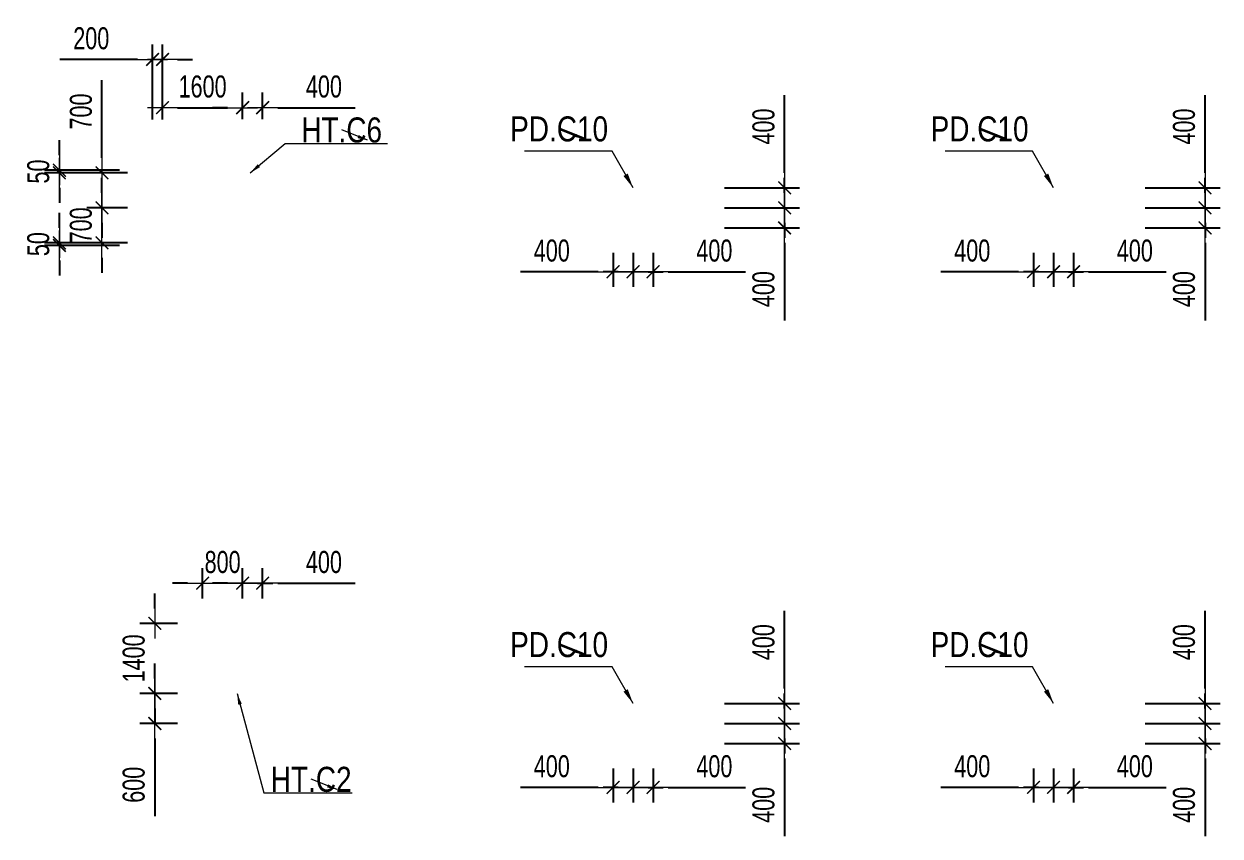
# Model space of a CAD drawing. Header units: millimetres. Extents: x -259680 to 286077, y 2206 to 90611.
# Drawn here: x 187231 to 211127, y 6651 to 22874 of the extents above; entities that cross this region are included whole.
import ezdxf
from ezdxf.enums import TextEntityAlignment as Align

# ---------------------------------------------------------------- set-up
doc = ezdxf.new("R2010")
doc.units = ezdxf.units.MM
doc.layers.get('0').update_dxf_attribs({"lineweight": 20})
doc.layers.get('Defpoints').update_dxf_attribs({"color": 151, "lineweight": 9})
for name, color, linetype, lineweight in [('$0$C1', 20, 'Continuous', 35), ('$1$NDC_S_ANNO', 7, 'Continuous', 20), ('$1$NDC_S_DIM', 1, 'Continuous', 15), ('$1$NDC_S_VN TEXT', 7, 'Continuous', 20), ('NDC_S_DIM', 1, 'Continuous', 15)]:
    doc.layers.add(name, color=color, linetype=linetype, lineweight=lineweight)
doc.styles.add('$1$NDC_DIM', font='', dxfattribs={"width": 0.75})
doc.styles.add('$2$ARIAL', font='arial.ttf', dxfattribs={"width": 0.8})
doc.styles.add('NDC_DIM', font='', dxfattribs={"width": 0.75})
doc.styles.get('$1$NDC_DIM').set_extended_font_data('Dotum')
doc.styles.get('NDC_DIM').set_extended_font_data('Dotum')
doc.dimstyles.new('$0$NDC_dim_150', dxfattribs={"dimscale": 150, "dimtxt": 2.2, "dimasz": 1.5, "dimexe": 1.5, "dimexo": 2.5, "dimgap": 1, "dimtad": 1, "dimdec": 0, "dimzin": 0, "dimdsep": 46, "dimtxsty": '$1$NDC_DIM', "dimblk": '$1$DIMMARK', "dimcen": 0.09, "dimdle": 1.2, "dimclrd": 1, "dimclre": 1, "dimclrt": 3, "dimadec": 0, "dimazin": 0, "dimtfac": 1, "dimtdec": 0, "dimtix": 1, "dimtofl": 0, "dimtmove": 0, "dimatfit": 3, "dimfxl": 0, "dimtolj": 1, "dimtzin": 0, "dimarcsym": 0})
doc.dimstyles.new('$1$NDC_dim_iso', dxfattribs={"dimtxt": 2.2, "dimasz": 1, "dimexe": 1.5, "dimexo": 2.5, "dimgap": 1, "dimtad": 1, "dimdec": 0, "dimzin": 0, "dimdsep": 46, "dimtxsty": '$1$NDC_DIM', "dimblk": '$1$DIMMARK', "dimcen": 0.09, "dimdle": 1.2, "dimclrd": 1, "dimclre": 1, "dimclrt": 3, "dimadec": 0, "dimazin": 0, "dimtfac": 1, "dimtdec": 0, "dimtix": 1, "dimtofl": 0, "dimtmove": 0, "dimatfit": 3, "dimfxl": 0, "dimtolj": 1, "dimtzin": 0, "dimarcsym": 0})
doc.dimstyles.new('NDC_dim_200', dxfattribs={"dimscale": 200, "dimtxt": 2.2, "dimasz": 1.5, "dimexe": 1.5, "dimexo": 2.5, "dimgap": 1, "dimtad": 1, "dimdec": 0, "dimzin": 0, "dimdsep": 46, "dimtxsty": 'NDC_DIM', "dimblk": 'DIMMARK', "dimcen": 0.09, "dimdle": 1.2, "dimclrd": 1, "dimclre": 1, "dimclrt": 3, "dimadec": 0, "dimazin": 0, "dimtfac": 1, "dimtdec": 0, "dimtix": 1, "dimtofl": 0, "dimtmove": 0, "dimatfit": 3, "dimfxl": 0, "dimtolj": 1, "dimtzin": 0, "dimarcsym": 0})

# ---------------------------------------------------------------- blocks, each defined once
blk = doc.blocks.new('$1$DIMMARK')
at = {"layer": '$1$NDC_S_DIM', "color": 1}
blk.add_line((-1.5, 0), (1, 0), dxfattribs=at)
at = {"layer": '$1$NDC_S_DIM', "color": 2, "const_width": 0.1}
blk.add_lwpolyline([(-0.424, -0.424), (0.424, 0.424)], dxfattribs=at)
blk = doc.blocks.new('DIMMARK')
at = {"layer": 'NDC_S_DIM', "color": 1}
blk.add_line((-1.5, 0), (1, 0), dxfattribs=at)
at = {"layer": 'NDC_S_DIM', "color": 2, "const_width": 0.1}
blk.add_lwpolyline([(-0.424, -0.424), (0.424, 0.424)], dxfattribs=at)
blk = doc.blocks.new('*D1630')
at = {"layer": 'Defpoints', "color": 0, "ltscale": 100, "transparency": 16777216}
for p in [(207800, 18800), (208200, 18800), (208200, 17924)]:
    blk.add_point(p, dxfattribs=at)
at = {"layer": 'NDC_S_DIM', "color": 1, "lineweight": -2, "ltscale": 100, "transparency": 16777216}
for p, q in [((207800, 18300), (207800, 17624)), ((208200, 18300), (208200, 17624)), ((207500, 17924), (207200, 17924)), ((208500, 17924), (210049, 17924))]:
    blk.add_line(p, q, dxfattribs=at)
at = {"layer": 'NDC_S_DIM', "color": 1, "lineweight": -2, "ltscale": 100, "transparency": 16777216, "xscale": 300, "yscale": 300, "zscale": 300}
blk.add_blockref('DIMMARK', (207800, 17924), dxfattribs=at)
at = {"layer": 'NDC_S_DIM', "color": 1, "lineweight": -2, "ltscale": 100, "transparency": 16777216, "xscale": 300, "yscale": 300, "zscale": 300, "rotation": 180}
blk.add_blockref('DIMMARK', (208200, 17924), dxfattribs=at)
at = {"layer": 'NDC_S_DIM', "color": 3, "ltscale": 100, "transparency": 16777216, "insert": (209424, 18344), "char_height": 440, "attachment_point": 5, "style": 'NDC_DIM'}
blk.add_mtext('\\A1;400', dxfattribs=at)
blk = doc.blocks.new('*D1631')
at = {"layer": 'Defpoints', "color": 0, "ltscale": 100, "transparency": 16777216}
for p in [(207400, 18800), (207800, 18800), (207800, 17924)]:
    blk.add_point(p, dxfattribs=at)
at = {"layer": 'NDC_S_DIM', "color": 1, "lineweight": -2, "ltscale": 100, "transparency": 16777216}
for p, q in [((207400, 18300), (207400, 17624)), ((207800, 18300), (207800, 17624)), ((207100, 17924), (205551, 17924)), ((208100, 17924), (208400, 17924))]:
    blk.add_line(p, q, dxfattribs=at)
at = {"layer": 'NDC_S_DIM', "color": 1, "lineweight": -2, "ltscale": 100, "transparency": 16777216, "xscale": 300, "yscale": 300, "zscale": 300}
blk.add_blockref('DIMMARK', (207400, 17924), dxfattribs=at)
at = {"layer": 'NDC_S_DIM', "color": 1, "lineweight": -2, "ltscale": 100, "transparency": 16777216, "xscale": 300, "yscale": 300, "zscale": 300, "rotation": 180}
blk.add_blockref('DIMMARK', (207800, 17924), dxfattribs=at)
at = {"layer": 'NDC_S_DIM', "color": 3, "ltscale": 100, "transparency": 16777216, "insert": (206176, 18344), "char_height": 440, "attachment_point": 5, "style": 'NDC_DIM'}
blk.add_mtext('\\A1;400', dxfattribs=at)
blk = doc.blocks.new('*D1632')
at = {"layer": 'Defpoints', "color": 0, "ltscale": 100, "transparency": 16777216}
for p in [(208200, 19600), (210827, 19600), (208200, 19200)]:
    blk.add_point(p, dxfattribs=at)
at = {"layer": 'NDC_S_DIM', "color": 1, "lineweight": -2, "ltscale": 100, "transparency": 16777216}
for p, q in [((210827, 19900), (210827, 21449)), ((209627, 19600), (211127, 19600)), ((209627, 19200), (211127, 19200)), ((210827, 18900), (210827, 18600))]:
    blk.add_line(p, q, dxfattribs=at)
at = {"layer": 'NDC_S_DIM', "color": 1, "lineweight": -2, "ltscale": 100, "transparency": 16777216, "xscale": 300, "yscale": 300, "zscale": 300}
for p, rotation in [((210827, 19600), 270), ((210827, 19200), 90)]:
    blk.add_blockref('DIMMARK', p, dxfattribs=dict(at, rotation=rotation))
at = {"layer": 'NDC_S_DIM', "color": 3, "ltscale": 100, "transparency": 16777216, "insert": (210407, 20824), "char_height": 440, "attachment_point": 5, "rotation": 90, "style": 'NDC_DIM'}
blk.add_mtext('\\A1;400', dxfattribs=at)
blk = doc.blocks.new('*D1633')
at = {"layer": 'Defpoints', "color": 0, "ltscale": 100, "transparency": 16777216}
for p in [(208200, 19200), (210827, 19200), (208200, 18800)]:
    blk.add_point(p, dxfattribs=at)
at = {"layer": 'NDC_S_DIM', "color": 1, "lineweight": -2, "ltscale": 100, "transparency": 16777216}
for p, q in [((210827, 19500), (210827, 19800)), ((209627, 19200), (211127, 19200)), ((209627, 18800), (211127, 18800)), ((210827, 18500), (210827, 16951))]:
    blk.add_line(p, q, dxfattribs=at)
at = {"layer": 'NDC_S_DIM', "color": 1, "lineweight": -2, "ltscale": 100, "transparency": 16777216, "xscale": 300, "yscale": 300, "zscale": 300}
for p, rotation in [((210827, 19200), 270), ((210827, 18800), 90)]:
    blk.add_blockref('DIMMARK', p, dxfattribs=dict(at, rotation=rotation))
at = {"layer": 'NDC_S_DIM', "color": 3, "ltscale": 100, "transparency": 16777216, "insert": (210407, 17576), "char_height": 440, "attachment_point": 5, "rotation": 90, "style": 'NDC_DIM'}
blk.add_mtext('\\A1;400', dxfattribs=at)
blk = doc.blocks.new('*D1634')
at = {"layer": 'Defpoints', "color": 0, "ltscale": 100, "transparency": 16777216}
for p in [(199400, 18800), (199800, 18800), (199800, 17924)]:
    blk.add_point(p, dxfattribs=at)
at = {"layer": 'NDC_S_DIM', "color": 1, "lineweight": -2, "ltscale": 100, "transparency": 16777216}
for p, q in [((199400, 18300), (199400, 17624)), ((199800, 18300), (199800, 17624)), ((199100, 17924), (198800, 17924)), ((200100, 17924), (201649, 17924))]:
    blk.add_line(p, q, dxfattribs=at)
at = {"layer": 'NDC_S_DIM', "color": 1, "lineweight": -2, "ltscale": 100, "transparency": 16777216, "xscale": 300, "yscale": 300, "zscale": 300}
blk.add_blockref('DIMMARK', (199400, 17924), dxfattribs=at)
at = {"layer": 'NDC_S_DIM', "color": 1, "lineweight": -2, "ltscale": 100, "transparency": 16777216, "xscale": 300, "yscale": 300, "zscale": 300, "rotation": 180}
blk.add_blockref('DIMMARK', (199800, 17924), dxfattribs=at)
at = {"layer": 'NDC_S_DIM', "color": 3, "ltscale": 100, "transparency": 16777216, "insert": (201024, 18344), "char_height": 440, "attachment_point": 5, "style": 'NDC_DIM'}
blk.add_mtext('\\A1;400', dxfattribs=at)
blk = doc.blocks.new('*D1635')
at = {"layer": 'Defpoints', "color": 0, "ltscale": 100, "transparency": 16777216}
for p in [(199000, 18800), (199400, 18800), (199400, 17924)]:
    blk.add_point(p, dxfattribs=at)
at = {"layer": 'NDC_S_DIM', "color": 1, "lineweight": -2, "ltscale": 100, "transparency": 16777216}
for p, q in [((199000, 18300), (199000, 17624)), ((199400, 18300), (199400, 17624)), ((198700, 17924), (197151, 17924)), ((199700, 17924), (200000, 17924))]:
    blk.add_line(p, q, dxfattribs=at)
at = {"layer": 'NDC_S_DIM', "color": 1, "lineweight": -2, "ltscale": 100, "transparency": 16777216, "xscale": 300, "yscale": 300, "zscale": 300}
blk.add_blockref('DIMMARK', (199000, 17924), dxfattribs=at)
at = {"layer": 'NDC_S_DIM', "color": 1, "lineweight": -2, "ltscale": 100, "transparency": 16777216, "xscale": 300, "yscale": 300, "zscale": 300, "rotation": 180}
blk.add_blockref('DIMMARK', (199400, 17924), dxfattribs=at)
at = {"layer": 'NDC_S_DIM', "color": 3, "ltscale": 100, "transparency": 16777216, "insert": (197776, 18344), "char_height": 440, "attachment_point": 5, "style": 'NDC_DIM'}
blk.add_mtext('\\A1;400', dxfattribs=at)
blk = doc.blocks.new('*D1636')
at = {"layer": 'Defpoints', "color": 0, "ltscale": 100, "transparency": 16777216}
for p in [(199800, 19600), (202427, 19600), (199800, 19200)]:
    blk.add_point(p, dxfattribs=at)
at = {"layer": 'NDC_S_DIM', "color": 1, "lineweight": -2, "ltscale": 100, "transparency": 16777216}
for p, q in [((202427, 19900), (202427, 21449)), ((201227, 19600), (202727, 19600)), ((201227, 19200), (202727, 19200)), ((202427, 18900), (202427, 18600))]:
    blk.add_line(p, q, dxfattribs=at)
at = {"layer": 'NDC_S_DIM', "color": 1, "lineweight": -2, "ltscale": 100, "transparency": 16777216, "xscale": 300, "yscale": 300, "zscale": 300}
for p, rotation in [((202427, 19600), 270), ((202427, 19200), 90)]:
    blk.add_blockref('DIMMARK', p, dxfattribs=dict(at, rotation=rotation))
at = {"layer": 'NDC_S_DIM', "color": 3, "ltscale": 100, "transparency": 16777216, "insert": (202007, 20824), "char_height": 440, "attachment_point": 5, "rotation": 90, "style": 'NDC_DIM'}
blk.add_mtext('\\A1;400', dxfattribs=at)
blk = doc.blocks.new('*D1637')
at = {"layer": 'Defpoints', "color": 0, "ltscale": 100, "transparency": 16777216}
for p in [(199800, 19200), (202427, 19200), (199800, 18800)]:
    blk.add_point(p, dxfattribs=at)
at = {"layer": 'NDC_S_DIM', "color": 1, "lineweight": -2, "ltscale": 100, "transparency": 16777216}
for p, q in [((202427, 19500), (202427, 19800)), ((201227, 19200), (202727, 19200)), ((201227, 18800), (202727, 18800)), ((202427, 18500), (202427, 16951))]:
    blk.add_line(p, q, dxfattribs=at)
at = {"layer": 'NDC_S_DIM', "color": 1, "lineweight": -2, "ltscale": 100, "transparency": 16777216, "xscale": 300, "yscale": 300, "zscale": 300}
for p, rotation in [((202427, 19200), 270), ((202427, 18800), 90)]:
    blk.add_blockref('DIMMARK', p, dxfattribs=dict(at, rotation=rotation))
at = {"layer": 'NDC_S_DIM', "color": 3, "ltscale": 100, "transparency": 16777216, "insert": (202007, 17576), "char_height": 440, "attachment_point": 5, "rotation": 90, "style": 'NDC_DIM'}
blk.add_mtext('\\A1;400', dxfattribs=at)
blk = doc.blocks.new('*D1638')
at = {"layer": 'Defpoints', "color": 0, "ltscale": 100, "transparency": 16777216}
for p in [(207800, 8500), (208200, 8500), (208200, 7624)]:
    blk.add_point(p, dxfattribs=at)
at = {"layer": 'NDC_S_DIM', "color": 1, "lineweight": -2, "ltscale": 100, "transparency": 16777216}
for p, q in [((207800, 8000), (207800, 7324)), ((208200, 8000), (208200, 7324)), ((207500, 7624), (207200, 7624)), ((208500, 7624), (210049, 7624))]:
    blk.add_line(p, q, dxfattribs=at)
at = {"layer": 'NDC_S_DIM', "color": 1, "lineweight": -2, "ltscale": 100, "transparency": 16777216, "xscale": 300, "yscale": 300, "zscale": 300}
blk.add_blockref('DIMMARK', (207800, 7624), dxfattribs=at)
at = {"layer": 'NDC_S_DIM', "color": 1, "lineweight": -2, "ltscale": 100, "transparency": 16777216, "xscale": 300, "yscale": 300, "zscale": 300, "rotation": 180}
blk.add_blockref('DIMMARK', (208200, 7624), dxfattribs=at)
at = {"layer": 'NDC_S_DIM', "color": 3, "ltscale": 100, "transparency": 16777216, "insert": (209424, 8044), "char_height": 440, "attachment_point": 5, "style": 'NDC_DIM'}
blk.add_mtext('\\A1;400', dxfattribs=at)
blk = doc.blocks.new('*D1639')
at = {"layer": 'Defpoints', "color": 0, "ltscale": 100, "transparency": 16777216}
for p in [(207400, 8500), (207800, 8500), (207800, 7624)]:
    blk.add_point(p, dxfattribs=at)
at = {"layer": 'NDC_S_DIM', "color": 1, "lineweight": -2, "ltscale": 100, "transparency": 16777216}
for p, q in [((207400, 8000), (207400, 7324)), ((207800, 8000), (207800, 7324)), ((207100, 7624), (205551, 7624)), ((208100, 7624), (208400, 7624))]:
    blk.add_line(p, q, dxfattribs=at)
at = {"layer": 'NDC_S_DIM', "color": 1, "lineweight": -2, "ltscale": 100, "transparency": 16777216, "xscale": 300, "yscale": 300, "zscale": 300}
blk.add_blockref('DIMMARK', (207400, 7624), dxfattribs=at)
at = {"layer": 'NDC_S_DIM', "color": 1, "lineweight": -2, "ltscale": 100, "transparency": 16777216, "xscale": 300, "yscale": 300, "zscale": 300, "rotation": 180}
blk.add_blockref('DIMMARK', (207800, 7624), dxfattribs=at)
at = {"layer": 'NDC_S_DIM', "color": 3, "ltscale": 100, "transparency": 16777216, "insert": (206176, 8044), "char_height": 440, "attachment_point": 5, "style": 'NDC_DIM'}
blk.add_mtext('\\A1;400', dxfattribs=at)
blk = doc.blocks.new('*D1640')
at = {"layer": 'Defpoints', "color": 0, "ltscale": 100, "transparency": 16777216}
for p in [(208200, 9300), (210827, 9300), (208200, 8900)]:
    blk.add_point(p, dxfattribs=at)
at = {"layer": 'NDC_S_DIM', "color": 1, "lineweight": -2, "ltscale": 100, "transparency": 16777216}
for p, q in [((210827, 9600), (210827, 11149)), ((209627, 9300), (211127, 9300)), ((209627, 8900), (211127, 8900)), ((210827, 8600), (210827, 8300))]:
    blk.add_line(p, q, dxfattribs=at)
at = {"layer": 'NDC_S_DIM', "color": 1, "lineweight": -2, "ltscale": 100, "transparency": 16777216, "xscale": 300, "yscale": 300, "zscale": 300}
for p, rotation in [((210827, 9300), 270), ((210827, 8900), 90)]:
    blk.add_blockref('DIMMARK', p, dxfattribs=dict(at, rotation=rotation))
at = {"layer": 'NDC_S_DIM', "color": 3, "ltscale": 100, "transparency": 16777216, "insert": (210407, 10524), "char_height": 440, "attachment_point": 5, "rotation": 90, "style": 'NDC_DIM'}
blk.add_mtext('\\A1;400', dxfattribs=at)
blk = doc.blocks.new('*D1641')
at = {"layer": 'Defpoints', "color": 0, "ltscale": 100, "transparency": 16777216}
for p in [(208200, 8900), (210827, 8900), (208200, 8500)]:
    blk.add_point(p, dxfattribs=at)
at = {"layer": 'NDC_S_DIM', "color": 1, "lineweight": -2, "ltscale": 100, "transparency": 16777216}
for p, q in [((210827, 9200), (210827, 9500)), ((209627, 8900), (211127, 8900)), ((209627, 8500), (211127, 8500)), ((210827, 8200), (210827, 6651))]:
    blk.add_line(p, q, dxfattribs=at)
at = {"layer": 'NDC_S_DIM', "color": 1, "lineweight": -2, "ltscale": 100, "transparency": 16777216, "xscale": 300, "yscale": 300, "zscale": 300}
for p, rotation in [((210827, 8900), 270), ((210827, 8500), 90)]:
    blk.add_blockref('DIMMARK', p, dxfattribs=dict(at, rotation=rotation))
at = {"layer": 'NDC_S_DIM', "color": 3, "ltscale": 100, "transparency": 16777216, "insert": (210407, 7276), "char_height": 440, "attachment_point": 5, "rotation": 90, "style": 'NDC_DIM'}
blk.add_mtext('\\A1;400', dxfattribs=at)
blk = doc.blocks.new('*D1642')
at = {"layer": 'Defpoints', "color": 0, "ltscale": 100, "transparency": 16777216}
for p in [(199400, 8500), (199800, 8500), (199800, 7624)]:
    blk.add_point(p, dxfattribs=at)
at = {"layer": 'NDC_S_DIM', "color": 1, "lineweight": -2, "ltscale": 100, "transparency": 16777216}
for p, q in [((199400, 8000), (199400, 7324)), ((199800, 8000), (199800, 7324)), ((199100, 7624), (198800, 7624)), ((200100, 7624), (201649, 7624))]:
    blk.add_line(p, q, dxfattribs=at)
at = {"layer": 'NDC_S_DIM', "color": 1, "lineweight": -2, "ltscale": 100, "transparency": 16777216, "xscale": 300, "yscale": 300, "zscale": 300}
blk.add_blockref('DIMMARK', (199400, 7624), dxfattribs=at)
at = {"layer": 'NDC_S_DIM', "color": 1, "lineweight": -2, "ltscale": 100, "transparency": 16777216, "xscale": 300, "yscale": 300, "zscale": 300, "rotation": 180}
blk.add_blockref('DIMMARK', (199800, 7624), dxfattribs=at)
at = {"layer": 'NDC_S_DIM', "color": 3, "ltscale": 100, "transparency": 16777216, "insert": (201024, 8044), "char_height": 440, "attachment_point": 5, "style": 'NDC_DIM'}
blk.add_mtext('\\A1;400', dxfattribs=at)
blk = doc.blocks.new('*D1643')
at = {"layer": 'Defpoints', "color": 0, "ltscale": 100, "transparency": 16777216}
for p in [(199000, 8500), (199400, 8500), (199400, 7624)]:
    blk.add_point(p, dxfattribs=at)
at = {"layer": 'NDC_S_DIM', "color": 1, "lineweight": -2, "ltscale": 100, "transparency": 16777216}
for p, q in [((199000, 8000), (199000, 7324)), ((199400, 8000), (199400, 7324)), ((198700, 7624), (197151, 7624)), ((199700, 7624), (200000, 7624))]:
    blk.add_line(p, q, dxfattribs=at)
at = {"layer": 'NDC_S_DIM', "color": 1, "lineweight": -2, "ltscale": 100, "transparency": 16777216, "xscale": 300, "yscale": 300, "zscale": 300}
blk.add_blockref('DIMMARK', (199000, 7624), dxfattribs=at)
at = {"layer": 'NDC_S_DIM', "color": 1, "lineweight": -2, "ltscale": 100, "transparency": 16777216, "xscale": 300, "yscale": 300, "zscale": 300, "rotation": 180}
blk.add_blockref('DIMMARK', (199400, 7624), dxfattribs=at)
at = {"layer": 'NDC_S_DIM', "color": 3, "ltscale": 100, "transparency": 16777216, "insert": (197776, 8044), "char_height": 440, "attachment_point": 5, "style": 'NDC_DIM'}
blk.add_mtext('\\A1;400', dxfattribs=at)
blk = doc.blocks.new('*D1644')
at = {"layer": 'Defpoints', "color": 0, "ltscale": 100, "transparency": 16777216}
for p in [(199800, 9300), (202427, 9300), (199800, 8900)]:
    blk.add_point(p, dxfattribs=at)
at = {"layer": 'NDC_S_DIM', "color": 1, "lineweight": -2, "ltscale": 100, "transparency": 16777216}
for p, q in [((202427, 9600), (202427, 11149)), ((201227, 9300), (202727, 9300)), ((201227, 8900), (202727, 8900)), ((202427, 8600), (202427, 8300))]:
    blk.add_line(p, q, dxfattribs=at)
at = {"layer": 'NDC_S_DIM', "color": 1, "lineweight": -2, "ltscale": 100, "transparency": 16777216, "xscale": 300, "yscale": 300, "zscale": 300}
for p, rotation in [((202427, 9300), 270), ((202427, 8900), 90)]:
    blk.add_blockref('DIMMARK', p, dxfattribs=dict(at, rotation=rotation))
at = {"layer": 'NDC_S_DIM', "color": 3, "ltscale": 100, "transparency": 16777216, "insert": (202007, 10524), "char_height": 440, "attachment_point": 5, "rotation": 90, "style": 'NDC_DIM'}
blk.add_mtext('\\A1;400', dxfattribs=at)
blk = doc.blocks.new('*D1645')
at = {"layer": 'Defpoints', "color": 0, "ltscale": 100, "transparency": 16777216}
for p in [(199800, 8900), (202427, 8900), (199800, 8500)]:
    blk.add_point(p, dxfattribs=at)
at = {"layer": 'NDC_S_DIM', "color": 1, "lineweight": -2, "ltscale": 100, "transparency": 16777216}
for p, q in [((202427, 9200), (202427, 9500)), ((201227, 8900), (202727, 8900)), ((201227, 8500), (202727, 8500)), ((202427, 8200), (202427, 6651))]:
    blk.add_line(p, q, dxfattribs=at)
at = {"layer": 'NDC_S_DIM', "color": 1, "lineweight": -2, "ltscale": 100, "transparency": 16777216, "xscale": 300, "yscale": 300, "zscale": 300}
for p, rotation in [((202427, 8900), 270), ((202427, 8500), 90)]:
    blk.add_blockref('DIMMARK', p, dxfattribs=dict(at, rotation=rotation))
at = {"layer": 'NDC_S_DIM', "color": 3, "ltscale": 100, "transparency": 16777216, "insert": (202007, 7276), "char_height": 440, "attachment_point": 5, "rotation": 90, "style": 'NDC_DIM'}
blk.add_mtext('\\A1;400', dxfattribs=at)
blk = doc.blocks.new('*D2029')
at = {"layer": 'Defpoints', "color": 0, "ltscale": 100, "transparency": 16777216}
for p in [(189845, 10900), (190800, 10900), (190800, 9500)]:
    blk.add_point(p, dxfattribs=at)
at = {"layer": 'NDC_S_DIM', "color": 1, "lineweight": -2, "ltscale": 100, "transparency": 16777216}
for p, q in [((189845, 11200), (189845, 11500)), ((190300, 10900), (189545, 10900)), ((190300, 9500), (189545, 9500)), ((189845, 9200), (189845, 8900))]:
    blk.add_line(p, q, dxfattribs=at)
at = {"layer": 'NDC_S_DIM', "color": 1, "lineweight": -2, "ltscale": 100, "transparency": 16777216, "xscale": 300, "yscale": 300, "zscale": 300}
for p, rotation in [((189845, 10900), 270), ((189845, 9500), 90)]:
    blk.add_blockref('DIMMARK', p, dxfattribs=dict(at, rotation=rotation))
at = {"layer": 'NDC_S_DIM', "color": 3, "ltscale": 100, "transparency": 16777216, "insert": (189425, 10200), "char_height": 440, "attachment_point": 5, "rotation": 90, "style": 'NDC_DIM'}
blk.add_mtext('\\A1;1400', dxfattribs=at)
blk = doc.blocks.new('*D2030')
at = {"layer": 'Defpoints', "color": 0, "ltscale": 100, "transparency": 16777216}
for p in [(191600, 11703), (190800, 10900), (191600, 10900)]:
    blk.add_point(p, dxfattribs=at)
at = {"layer": 'NDC_S_DIM', "color": 1, "lineweight": -2, "ltscale": 100, "transparency": 16777216}
for p, q in [((190800, 11400), (190800, 12003)), ((191600, 11400), (191600, 12003)), ((190500, 11703), (190200, 11703)), ((191900, 11703), (192200, 11703))]:
    blk.add_line(p, q, dxfattribs=at)
at = {"layer": 'NDC_S_DIM', "color": 1, "lineweight": -2, "ltscale": 100, "transparency": 16777216, "xscale": 300, "yscale": 300, "zscale": 300}
blk.add_blockref('DIMMARK', (190800, 11703), dxfattribs=at)
at = {"layer": 'NDC_S_DIM', "color": 1, "lineweight": -2, "ltscale": 100, "transparency": 16777216, "xscale": 300, "yscale": 300, "zscale": 300, "rotation": 180}
blk.add_blockref('DIMMARK', (191600, 11703), dxfattribs=at)
at = {"layer": 'NDC_S_DIM', "color": 3, "ltscale": 100, "transparency": 16777216, "insert": (191200, 12123), "char_height": 440, "attachment_point": 5, "style": 'NDC_DIM'}
blk.add_mtext('\\A1;800', dxfattribs=at)
blk = doc.blocks.new('*D2031')
at = {"layer": 'Defpoints', "color": 0, "ltscale": 100, "transparency": 16777216}
for p in [(192000, 11703), (191600, 10900), (192000, 10900)]:
    blk.add_point(p, dxfattribs=at)
at = {"layer": 'NDC_S_DIM', "color": 1, "lineweight": -2, "ltscale": 100, "transparency": 16777216}
for p, q in [((191600, 11400), (191600, 12003)), ((192000, 11400), (192000, 12003)), ((191300, 11703), (191000, 11703)), ((192300, 11703), (193849, 11703))]:
    blk.add_line(p, q, dxfattribs=at)
at = {"layer": 'NDC_S_DIM', "color": 1, "lineweight": -2, "ltscale": 100, "transparency": 16777216, "xscale": 300, "yscale": 300, "zscale": 300}
blk.add_blockref('DIMMARK', (191600, 11703), dxfattribs=at)
at = {"layer": 'NDC_S_DIM', "color": 1, "lineweight": -2, "ltscale": 100, "transparency": 16777216, "xscale": 300, "yscale": 300, "zscale": 300, "rotation": 180}
blk.add_blockref('DIMMARK', (192000, 11703), dxfattribs=at)
at = {"layer": 'NDC_S_DIM', "color": 3, "ltscale": 100, "transparency": 16777216, "insert": (193224, 12123), "char_height": 440, "attachment_point": 5, "style": 'NDC_DIM'}
blk.add_mtext('\\A1;400', dxfattribs=at)
blk = doc.blocks.new('*D2032')
at = {"layer": 'Defpoints', "color": 0, "ltscale": 100, "transparency": 16777216}
for p in [(189800, 19200), (188790, 18500), (189800, 18500)]:
    blk.add_point(p, dxfattribs=at)
at = {"layer": 'NDC_S_DIM', "color": 1, "lineweight": -2, "ltscale": 100, "transparency": 16777216}
for p, q in [((188790, 19500), (188790, 19800)), ((189300, 19200), (188490, 19200)), ((189300, 18500), (188490, 18500)), ((188790, 18200), (188790, 17900))]:
    blk.add_line(p, q, dxfattribs=at)
at = {"layer": 'NDC_S_DIM', "color": 1, "lineweight": -2, "ltscale": 100, "transparency": 16777216, "xscale": 300, "yscale": 300, "zscale": 300}
for p, rotation in [((188790, 19200), 270), ((188790, 18500), 90)]:
    blk.add_blockref('DIMMARK', p, dxfattribs=dict(at, rotation=rotation))
at = {"layer": 'NDC_S_DIM', "color": 3, "ltscale": 100, "transparency": 16777216, "insert": (188370, 18850), "char_height": 440, "attachment_point": 5, "rotation": 90, "style": 'NDC_DIM'}
blk.add_mtext('\\A1;700', dxfattribs=at)
blk = doc.blocks.new('*D2033')
at = {"layer": 'Defpoints', "color": 0, "ltscale": 100, "transparency": 16777216}
for p in [(188790, 19900), (189800, 19900), (189800, 19200)]:
    blk.add_point(p, dxfattribs=at)
at = {"layer": 'NDC_S_DIM', "color": 1, "lineweight": -2, "ltscale": 100, "transparency": 16777216}
for p, q in [((188790, 20200), (188790, 21749)), ((189300, 19900), (188490, 19900)), ((189300, 19200), (188490, 19200)), ((188790, 18900), (188790, 18600))]:
    blk.add_line(p, q, dxfattribs=at)
at = {"layer": 'NDC_S_DIM', "color": 1, "lineweight": -2, "ltscale": 100, "transparency": 16777216, "xscale": 300, "yscale": 300, "zscale": 300}
for p, rotation in [((188790, 19900), 270), ((188790, 19200), 90)]:
    blk.add_blockref('DIMMARK', p, dxfattribs=dict(at, rotation=rotation))
at = {"layer": 'NDC_S_DIM', "color": 3, "ltscale": 100, "transparency": 16777216, "insert": (188370, 21124), "char_height": 440, "attachment_point": 5, "rotation": 90, "style": 'NDC_DIM'}
blk.add_mtext('\\A1;700', dxfattribs=at)
blk = doc.blocks.new('*D2036')
at = {"layer": 'Defpoints', "color": 0, "ltscale": 100, "transparency": 16777216}
for p in [(190800, 9500), (189845, 8900), (190800, 8900)]:
    blk.add_point(p, dxfattribs=at)
at = {"layer": 'NDC_S_DIM', "color": 1, "lineweight": -2, "ltscale": 100, "transparency": 16777216}
for p, q in [((189845, 9800), (189845, 10100)), ((190300, 9500), (189545, 9500)), ((190300, 8900), (189545, 8900)), ((189845, 8600), (189845, 7051))]:
    blk.add_line(p, q, dxfattribs=at)
at = {"layer": 'NDC_S_DIM', "color": 1, "lineweight": -2, "ltscale": 100, "transparency": 16777216, "xscale": 300, "yscale": 300, "zscale": 300}
for p, rotation in [((189845, 9500), 270), ((189845, 8900), 90)]:
    blk.add_blockref('DIMMARK', p, dxfattribs=dict(at, rotation=rotation))
at = {"layer": 'NDC_S_DIM', "color": 3, "ltscale": 100, "transparency": 16777216, "insert": (189425, 7676), "char_height": 440, "attachment_point": 5, "rotation": 90, "style": 'NDC_DIM'}
blk.add_mtext('\\A1;600', dxfattribs=at)
blk = doc.blocks.new('*D2037')
at = {"layer": 'Defpoints', "color": 0, "ltscale": 100, "transparency": 16777216}
for p in [(191600, 21201), (190000, 20471), (191600, 20471)]:
    blk.add_point(p, dxfattribs=at)
at = {"layer": 'NDC_S_DIM', "color": 1, "lineweight": -2, "ltscale": 100, "transparency": 16777216}
for p, q in [((190000, 20971), (190000, 21501)), ((191600, 20971), (191600, 21501)), ((190300, 21201), (191300, 21201))]:
    blk.add_line(p, q, dxfattribs=at)
at = {"layer": 'NDC_S_DIM', "color": 1, "lineweight": -2, "ltscale": 100, "transparency": 16777216, "xscale": 300, "yscale": 300, "zscale": 300, "rotation": 180}
blk.add_blockref('DIMMARK', (190000, 21201), dxfattribs=at)
at = {"layer": 'NDC_S_DIM', "color": 1, "lineweight": -2, "ltscale": 100, "transparency": 16777216, "xscale": 300, "yscale": 300, "zscale": 300}
blk.add_blockref('DIMMARK', (191600, 21201), dxfattribs=at)
at = {"layer": 'NDC_S_DIM', "color": 3, "ltscale": 100, "transparency": 16777216, "insert": (190800, 21621), "char_height": 440, "attachment_point": 5, "style": 'NDC_DIM'}
blk.add_mtext('\\A1;1600', dxfattribs=at)
blk = doc.blocks.new('*D2038')
at = {"layer": 'Defpoints', "color": 0, "ltscale": 100, "transparency": 16777216}
for p in [(192000, 21201), (191600, 20471), (192000, 20471)]:
    blk.add_point(p, dxfattribs=at)
at = {"layer": 'NDC_S_DIM', "color": 1, "lineweight": -2, "ltscale": 100, "transparency": 16777216}
for p, q in [((191600, 20971), (191600, 21501)), ((192000, 20971), (192000, 21501)), ((191300, 21201), (191000, 21201)), ((192300, 21201), (193849, 21201))]:
    blk.add_line(p, q, dxfattribs=at)
at = {"layer": 'NDC_S_DIM', "color": 1, "lineweight": -2, "ltscale": 100, "transparency": 16777216, "xscale": 300, "yscale": 300, "zscale": 300}
blk.add_blockref('DIMMARK', (191600, 21201), dxfattribs=at)
at = {"layer": 'NDC_S_DIM', "color": 1, "lineweight": -2, "ltscale": 100, "transparency": 16777216, "xscale": 300, "yscale": 300, "zscale": 300, "rotation": 180}
blk.add_blockref('DIMMARK', (192000, 21201), dxfattribs=at)
at = {"layer": 'NDC_S_DIM', "color": 3, "ltscale": 100, "transparency": 16777216, "insert": (193224, 21621), "char_height": 440, "attachment_point": 5, "style": 'NDC_DIM'}
blk.add_mtext('\\A1;400', dxfattribs=at)
blk = doc.blocks.new('*D2039')
at = {"layer": 'Defpoints', "color": 0, "ltscale": 100, "transparency": 16777216}
for p in [(189800, 22165), (189800, 19950), (190000, 19900)]:
    blk.add_point(p, dxfattribs=at)
at = {"layer": 'NDC_S_DIM', "color": 1, "lineweight": -2, "ltscale": 100, "transparency": 16777216}
for p, q in [((189800, 20965), (189800, 22465)), ((190000, 20965), (190000, 22465)), ((189500, 22165), (187951, 22165)), ((190300, 22165), (190600, 22165))]:
    blk.add_line(p, q, dxfattribs=at)
at = {"layer": 'NDC_S_DIM', "color": 1, "lineweight": -2, "ltscale": 100, "transparency": 16777216, "xscale": 300, "yscale": 300, "zscale": 300}
blk.add_blockref('DIMMARK', (189800, 22165), dxfattribs=at)
at = {"layer": 'NDC_S_DIM', "color": 1, "lineweight": -2, "ltscale": 100, "transparency": 16777216, "xscale": 300, "yscale": 300, "zscale": 300, "rotation": 180}
blk.add_blockref('DIMMARK', (190000, 22165), dxfattribs=at)
at = {"layer": 'NDC_S_DIM', "color": 3, "ltscale": 100, "transparency": 16777216, "insert": (188576, 22585), "char_height": 440, "attachment_point": 5, "style": 'NDC_DIM'}
blk.add_mtext('\\A1;200', dxfattribs=at)
blk = doc.blocks.new('*D2047')
at = {"layer": 'Defpoints', "color": 0, "ltscale": 100, "transparency": 16777216}
for p in [(187939, 19950), (189800, 19950), (189800, 19900)]:
    blk.add_point(p, dxfattribs=at)
at = {"layer": 'NDC_S_DIM', "color": 1, "lineweight": -2, "ltscale": 100, "transparency": 16777216}
for p, q in [((187939, 20250), (187939, 20550)), ((189139, 19950), (187639, 19950)), ((189139, 19900), (187639, 19900)), ((187939, 19600), (187939, 19300))]:
    blk.add_line(p, q, dxfattribs=at)
at = {"layer": 'NDC_S_DIM', "color": 1, "lineweight": -2, "ltscale": 100, "transparency": 16777216, "xscale": 300, "yscale": 300, "zscale": 300}
for p, rotation in [((187939, 19950), 270), ((187939, 19900), 90)]:
    blk.add_blockref('DIMMARK', p, dxfattribs=dict(at, rotation=rotation))
at = {"layer": 'NDC_S_DIM', "color": 3, "ltscale": 100, "transparency": 16777216, "insert": (187519, 19925), "char_height": 440, "attachment_point": 5, "rotation": 90, "style": 'NDC_DIM'}
blk.add_mtext('\\A1;50', dxfattribs=at)
blk = doc.blocks.new('*D2048')
at = {"layer": 'Defpoints', "color": 0, "ltscale": 100, "transparency": 16777216}
for p in [(187939, 18450), (189800, 18500), (189800, 18450)]:
    blk.add_point(p, dxfattribs=at)
at = {"layer": 'NDC_S_DIM', "color": 1, "lineweight": -2, "ltscale": 100, "transparency": 16777216}
for p, q in [((187939, 18800), (187939, 19100)), ((189139, 18500), (187639, 18500)), ((189139, 18450), (187639, 18450)), ((187939, 18150), (187939, 17850))]:
    blk.add_line(p, q, dxfattribs=at)
at = {"layer": 'NDC_S_DIM', "color": 1, "lineweight": -2, "ltscale": 100, "transparency": 16777216, "xscale": 300, "yscale": 300, "zscale": 300}
for p, rotation in [((187939, 18500), 270), ((187939, 18450), 90)]:
    blk.add_blockref('DIMMARK', p, dxfattribs=dict(at, rotation=rotation))
at = {"layer": 'NDC_S_DIM', "color": 3, "ltscale": 100, "transparency": 16777216, "insert": (187519, 18475), "char_height": 440, "attachment_point": 5, "rotation": 90, "style": 'NDC_DIM'}
blk.add_mtext('\\A1;50', dxfattribs=at)
blk = doc.blocks.new('*U212')
at = {"layer": '$1$NDC_S_ANNO', "ltscale": 0.8, "style": '$2$ARIAL', "width": 0.8, "flags": 1}
blk.add_attdef('CHU_THICH', text='', height=2.5, dxfattribs=at).set_placement((0, 0), align=Align.MIDDLE_CENTER)
at = {"layer": '$1$NDC_S_ANNO', "ltscale": 0.8, "style": '$2$ARIAL', "width": 0.8}
blk.add_attdef('TEN', text='', height=2.5, dxfattribs=at).set_placement((-2.58, 1.03), align=Align.MIDDLE_CENTER)
at = {"layer": 'Defpoints'}
blk.add_leader([(0, 0), (-2.58, 1.03)], dimstyle='$1$NDC_dim_iso', override={"dimgap": 0.625, "dimtad": 0}, dxfattribs=at)
blk = doc.blocks.new('$0$co t check')
at = {"layer": '$0$C1', "color": 0, "xscale": 200, "yscale": 200, "zscale": 200}
for p in [(196398, 20571), (204798, 20571), (196398, 10271), (204798, 10271)]:
    blk.add_blockref('*U212', p, dxfattribs=at).add_auto_attribs({'TEN': 'PD.C10'})
at = {"layer": '$1$NDC_S_VN TEXT', "xscale": 200, "yscale": 200, "zscale": 200}
for p, values in [((192054, 20550), {'TEN': 'HT.C6'}), ((191445, 7579), {'TEN': 'HT.C2'})]:
    blk.add_blockref('*U212', p, dxfattribs=at).add_auto_attribs(values)
at = {"layer": '$0$C1', "color": 0}
for points in [[(197359, 19600), (196942, 20332), (195193, 20332)], [(205759, 19600), (205342, 20332), (203593, 20332)], [(197359, 9300), (196942, 10032), (195193, 10032)], [(205759, 9300), (205342, 10032), (203593, 10032)]]:
    blk.add_leader(points, dimstyle='$0$NDC_dim_150', override={"dimasz": 2, "dimgap": 1, "dimtad": 0}, dxfattribs=at)
for points in [[(189711, 19898), (190411, 20483), (192454, 20483)], [(189449, 9499), (189981, 7518), (191746, 7518)]]:
    blk.add_leader(points, dimstyle='$0$NDC_dim_150', override={"dimgap": 1, "dimtad": 0})

msp = doc.modelspace()

# ---------------------------------------------------------------- block references
at = {"layer": '$1$NDC_S_DIM'}
msp.add_blockref('$0$co t check', (2040.6, 0), dxfattribs=at)

# ---------------------------------------------------------------- dimensions: what is measured, and where the dimension line sits
at = {"layer": 'NDC_S_DIM', "ltscale": 100}
for base, p1, p2, picture, middle in [((189800, 22165.1), (190000, 19900), (189800, 19950), '*D2039', (188575.7, 22165.1)), ((192000, 21201.3), (191600, 20471.5), (192000, 20471.5), '*D2038', (193224.3, 21201.3)), ((199400, 17924.4), (199000, 18800), (199400, 18800), '*D1635', (197775.7, 17924.4)), ((199800, 17924.4), (199400, 18800), (199800, 18800), '*D1634', (201024.3, 17924.4)), ((207800, 17924.4), (207400, 18800), (207800, 18800), '*D1631', (206175.7, 17924.4)), ((208200, 17924.4), (207800, 18800), (208200, 18800), '*D1630', (209424.3, 17924.4)), ((192000, 11702.9), (191600, 10900), (192000, 10900), '*D2031', (193224.3, 11702.9)), ((199400, 7624.4), (199000, 8500), (199400, 8500), '*D1643', (197775.7, 7624.4)), ((199800, 7624.4), (199400, 8500), (199800, 8500), '*D1642', (201024.3, 7624.4)), ((207800, 7624.4), (207400, 8500), (207800, 8500), '*D1639', (206175.7, 7624.4)), ((208200, 7624.4), (207800, 8500), (208200, 8500), '*D1638', (209424.3, 7624.4))]:
    dim = msp.add_linear_dim(base=base, p1=p1, p2=p2, dimstyle='NDC_dim_200', dxfattribs=at)
    dim.commit()
    dim.dimension.update_dxf_attribs({"geometry": picture, "text_midpoint": middle, "dimtype": 160})
for base, p1, p2, picture, middle in [((188790, 19900), (189800, 19200), (189800, 19900), '*D2033', (188790, 21124.3)), ((202426.7, 19600), (199800, 19200), (199800, 19600), '*D1636', (202426.7, 20824.3)), ((210826.7, 19600), (208200, 19200), (208200, 19600), '*D1632', (210826.7, 20824.3)), ((188790, 18500), (189800, 19200), (189800, 18500), '*D2032', (188790, 18850)), ((202426.7, 19200), (199800, 18800), (199800, 19200), '*D1637', (202426.7, 17575.7)), ((210826.7, 19200), (208200, 18800), (208200, 19200), '*D1633', (210826.7, 17575.7)), ((202426.7, 9300), (199800, 8900), (199800, 9300), '*D1644', (202426.7, 10524.3)), ((210826.7, 9300), (208200, 8900), (208200, 9300), '*D1640', (210826.7, 10524.3)), ((189844.8, 8900), (190800, 9500), (190800, 8900), '*D2036', (189844.8, 7675.7)), ((202426.7, 8900), (199800, 8500), (199800, 8900), '*D1645', (202426.7, 7275.7)), ((210826.7, 8900), (208200, 8500), (208200, 8900), '*D1641', (210826.7, 7275.7))]:
    dim = msp.add_linear_dim(base=base, p1=p1, p2=p2, angle=90, dimstyle='NDC_dim_200', dxfattribs=at)
    dim.commit()
    dim.dimension.update_dxf_attribs({"geometry": picture, "text_midpoint": middle, "dimtype": 160})
for base, p1, p2, picture, middle in [((191600, 21201.3), (190000, 20471.5), (191600, 20471.5), '*D2037', (190800, 21621.3)), ((191600, 11702.9), (190800, 10900), (191600, 10900), '*D2030', (191200, 12122.9))]:
    dim = msp.add_linear_dim(base=base, p1=p1, p2=p2, dimstyle='NDC_dim_200', dxfattribs=at)
    dim.commit()
    dim.dimension.update_dxf_attribs({"geometry": picture, "text_midpoint": middle})
for base, p1, p2, picture, middle in [((187939.4, 19950), (189800, 19900), (189800, 19950), '*D2047', (187519.4, 19925)), ((187939.4, 18450), (189800, 18500), (189800, 18450), '*D2048', (187519.4, 18475)), ((189844.8, 10900), (190800, 9500), (190800, 10900), '*D2029', (189424.8, 10200))]:
    dim = msp.add_linear_dim(base=base, p1=p1, p2=p2, angle=90, dimstyle='NDC_dim_200', dxfattribs=at)
    dim.commit()
    dim.dimension.update_dxf_attribs({"geometry": picture, "text_midpoint": middle})

doc.saveas('drawing.dxf')
